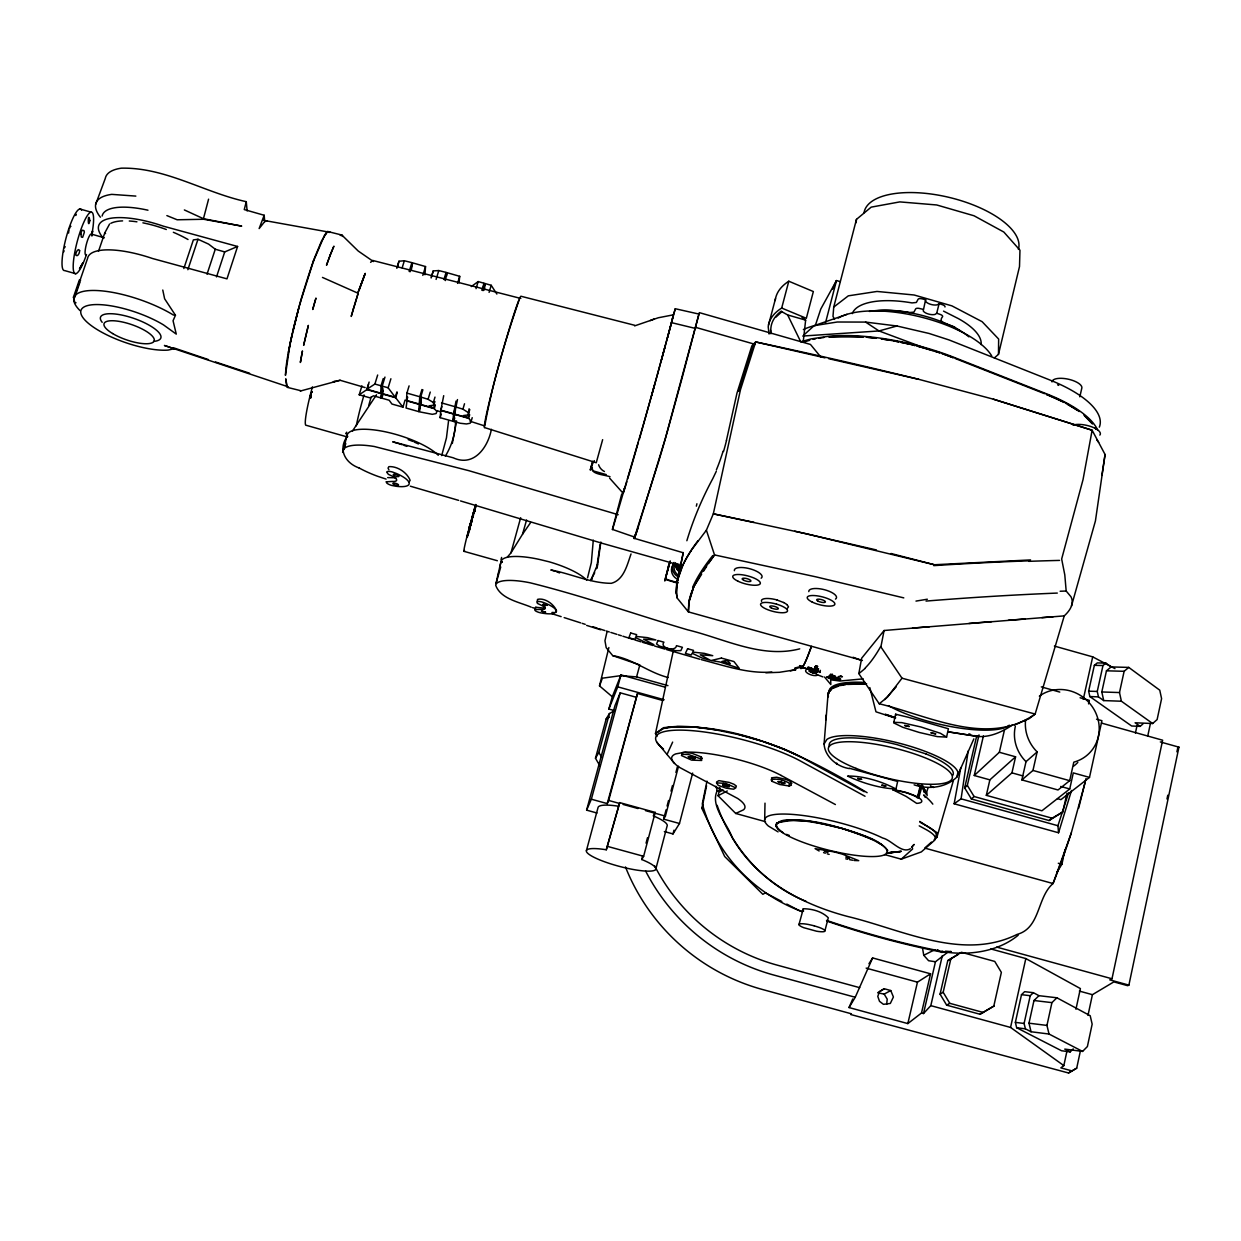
<?xml version="1.0" encoding="UTF-8"?>
<svg xmlns="http://www.w3.org/2000/svg" width="1241" height="1241" viewBox="0 0 1241 1241"><rect width="100%" height="100%" fill="white"/><g stroke="black" fill="none" stroke-linecap="round" stroke-linejoin="round"><path stroke-width="1.5" d="M469.594 527.549L471.875 518.738M994.32 357.935L998.478 354.368L998.648 339.057L982.127 321.683L951.894 305.86L914.152 295.001L877.015 291.449L848.317 295.839L833.735 307.07L832.99 316.393L834.572 319.325M468.974 531.132A21.175 0.822 -74.4 0 1 469.672 528.387L469.734 527.285M764.689 819.649L764.999 803.144M361.938 385.873L359.192 394.778L370.206 397.896L373.448 395.801L380.77 397.88L382.6 388.278M470.23 524.695L470.665 523.795L469.532 527.037M310.684 397.616L310.902 395.584L310.933 397.104M593.291 540.145L591.337 562.654L587.551 577.779M369.12 382.073L366.917 389.24L380.816 393.18L381.034 385.78L383.252 378.552M405.093 400.021L402.937 407.141L391.939 404.039L389.178 400.238L381.825 398.159L382.957 390.294M396.887 391.97L395.274 397.275L381.964 393.506L382.197 386.122L384.974 377.078M862.402 660.491L688.383 611.891L677.136 597.991L676.407 593.648L677.291 580.85L683.108 564.5A743.157 148.796 -23.5 0 1 697.923 540.75M455.54 420.808C455.587 433.249 451.802 445.519 445.379 456.114M866.606 683.713L853.079 683.605A76.849 19.825 12.1 0 0 841.057 684.939A77.066 19.872 12.1 0 0 830.151 689.515L828.15 692.928L824.071 743.964C824.924 756.87 836.977 766.721 849.309 768.582M310.731 394.452L310.033 397.678L310.808 394.607M411.531 269.25L411.903 262.658L404.349 260.75L398.966 261.246L396.81 268.304M407.529 397.213L406.04 408.025L418.713 411.609L421.397 402.689M421.413 396.98L419.256 404.054L406.474 400.44L406.908 393.102L409.096 385.873M63.865 251.752L63.943 250.635M473.674 511.959L475.536 507.848M424.965 274.757L425.523 266.551L412.819 262.921L410.088 271.763M346.208 433.016L346.146 433.962L346.704 432.163M418.713 411.609L419.225 404.38L421.506 397.353M419.256 404.054L419.768 396.748L421.956 389.519M420.141 404.644L419.629 411.857L432.318 414.323L436.118 413.563L436.863 411.5L434.288 408.646L420.141 404.644L421.149 401.091M434.629 404.566L433.559 408.103L420.172 404.318L420.699 397.011L422.886 389.783M789.074 785.972L791.37 785.227L790.998 784.157C785.336 780.589 777.719 777.921 771.111 779.736L771.98 781.318L779.705 784.514L789.074 785.972L789.214 784.126M784.715 783.381L777.843 781.489L782.683 783.567L784.715 783.381L784.839 781.752M469.501 527.828L470.199 524.974M683.202 552.741L634.492 538.392L634.74 535.212L634.104 538.61L658.149 463.048A39.929 0.791 -74.3 0 0 667.86 429.743L682.224 377.574M445.379 280.575L446.093 272.415L438.787 270.554L433.249 270.926L431.341 276.991M626.829 481.725L626.752 482.004A93.463 0.962 -74.3 0 1 623.665 491.948L623.168 493.142A94.58 1.008 -74.3 0 1 623.075 493.111L623.509 490.924M446.729 275.936L447.008 272.679L459.697 276.309L459.046 282.793M470.96 522.709L469.936 526.277M467.748 535.569L470.944 523.066M448.528 421.04L446.45 437.902L441.703 455.587M856.15 222.697L856.461 219.378L871.182 207.138L899.818 201.895L936.707 204.967L974.045 215.779L1003.829 232.036L1019.962 250.201L1019.513 266.52L998.478 354.368M825.777 719.873L826.242 714.987M440.136 417.659L440.819 410.492L453.57 414.091L452.794 421.226L440.136 417.659L441.207 414.091M456.254 405.016L453.601 413.78L440.85 410.166L443.704 395.677M825.001 357.842L755.676 341.942L740.474 389.705L713.327 513.836L706.393 530.202L714.521 554.929L702.034 571.868L693.641 586.993L688.848 601.823L688.383 611.891L689.143 600.318L690.911 593.881L693.812 586.605L701.661 574.211M886.679 1004.326L887.206 999.145L884.166 994.103L877.666 992.769L884.244 988.736L890.759 990.551L893.411 996.988L890.324 1003.457L883.452 1004.326L879.512 1001.332L877.775 996.368L879.605 991.528L884.244 988.736M803.222 341.864L805.642 320.116L801.81 316.998M453.601 413.78L456.021 401.107M453.71 421.49L454.501 414.339L468.648 418.341L471.161 421.257L470.137 423.259L466.43 423.957L460.256 423.259L453.71 421.49L454.764 417.922M469.02 414.261L467.888 417.814L454.532 414.044L457.479 399.571M695.007 758.53L688.119 756.638L693.067 758.747L695.007 758.53L695.193 756.917M474.589 510.687L475.365 506.312L474.915 509.244M471.316 522.135A21.175 0.822 -74.4 0 1 474.124 512.145L474.605 510.532M483.214 289.68L484.006 283.243L478.173 281.567L471.285 286.562M484.347 290.006L485.153 283.569L491.203 285.29L496.865 294.055M771.98 781.318L771.592 777.797L776.68 777.254L786.018 779.441L789.633 780.946L791.805 783.459M597.169 567.804L600.861 542.038M92.098 234.983L92.579 231.028L91.787 235.48M472.759 516.116C474.202 512.983 470.649 522.709 472.868 516.147M475.148 506.157L471.533 520.491M596.595 568.626L600.101 544.535M726.419 440.477L736.968 393.164L751.844 345.913L755.676 341.942A1274.46 310.731 14 0 1 918.712 379.312L993.374 399.183L1092.127 430.224L1105.064 454.485L1095.431 520.925L1071.479 605.996M474.124 512.145L474.574 510.703L474.372 511.99M474.574 509.043L474.946 508.05M474.419 511.819L474.496 510.129L467.268 537.369M475.536 506.638L474.838 508.903L474.869 507.631A34.686 1.334 -74.4 0 1 475.784 504.482M475.939 505.847L472.573 515.511L473.395 512.998M1071.541 790.455L1058.557 832.773L954.143 803.78L961.077 798.832L968.166 751.022M815.88 669.101L814.965 671.598L811.35 669.504L811.583 667.906M1101.899 475.427L1105.064 454.485M700.917 758.918L688.398 754.497L682.224 754.311L681.433 755.521L691.625 760.128L701.677 760.469L701.243 756.932L691.982 753.287L684.644 752.263L675.818 753.876A63.694 14.411 14.4 0 0 679.587 767.434L737.65 798.459A63.338 13.667 14.7 0 1 744.817 805.952A66.3 14.303 14.7 0 1 743.39 809.877L735.727 813.46L718.043 795.714L718.942 792.27L723.053 789.959M310.7 398.144L310.855 397.198M688.615 603.374L693.641 586.993M310.933 394.374L310.048 397.368M954.143 803.78L960.782 767.605M452.313 443.471L456.579 420.994M810.125 671.397L816.252 673.708L813.77 672.669L814.018 671.443M816.5 668.852L817.54 666.308L815.787 665.828L815.011 666.96L814.701 668.216L816.5 668.852L817.54 666.308M816.656 672.762L817.85 669.659L816.656 672.762L807.875 668.185L808.201 666.867L817.028 670.869M929.416 626.705L884.088 630.506L880.893 646.902L902.005 678.207L1035.149 714.04L1064.251 615.877L912.554 628.117M398.966 261.246L397.337 267.404M470.479 524.291L470.122 525.982L470.494 524.99M667.906 569.402L669.008 564.003L664.757 580.99L670.218 560.885M678.253 576.956L683.279 552.54L676.64 584.527M706.982 781.116L702.313 803.78A160.508 154.334 41.3 0 0 717.593 840.762C736.332 873.509 767.016 898.794 802.384 911.716M288.439 352.335L292.209 334.139M781.83 901.493L765.371 892.853L762.858 894.327L724.697 856.523L701.894 808.403L706.563 785.77M715.979 786.282L717.236 790.703L719.082 791.215L719.842 787.57M501.023 559.675L501.612 557.426M1166.99 798.987L1167.781 795.217M1176.902 751.844L1177.709 748.075L1178.95 747.16L1160.319 741.947M1079.375 991.094L1092.421 994.677L1113.86 981.895L1127.697 985.695L1128.891 985.121L1178.95 747.16M1128.891 985.121L1109.78 979.863L1111.998 978.777L1162.631 740.21L1101.45 723.069M625.464 866.932A200.065 193.503 41.4 0 0 762.532 989.511L851.419 1013.804L850.643 1014.502L1068.517 1072.984L1076.707 1068.16L1080.337 1051.205M1087.985 1015.402L1092.421 994.677M1147.692 736.285L1150.485 723.224M656.985 736.502L655.465 733.509L673.305 650.858M914.105 784.839C928.439 789.664 945.844 787.895 956.92 777.021L957.928 772.336A68.503 16.676 13.6 0 0 949.551 763.277A68.395 16.691 13.7 0 0 934.628 755.242A68.395 16.676 13.7 0 0 891.193 741.249A68.503 16.676 13.6 0 0 826.847 739.481L824.071 743.964M1078.646 808.248L1085.984 778.603M1072.162 1070.952L1060.853 1067.865L1063.832 1065.6L1067.058 1050.569M1075.947 1009.243L1080.399 988.581L1025.826 958.564L990.845 948.946M1135.422 733.043L1137.02 725.644M634.601 325.902L658.242 317.774L673.398 314.826L675.29 308.73L698.947 314.066L665.455 438.073L638.588 525.858A68.286 1.288 -74.3 0 1 634.539 536.888M833.347 675.849L832.944 677.09L834.495 677.881L834.836 676.314C832.385 673.739 825.296 676.128 831.439 676.702L832.122 673.987M1082.571 1051.422L1049.017 1034.032L1046.954 1025.423L1051.918 1002.635L1056.898 997.78L1090.203 1015.727L1092.158 1024.151L1087.395 1046.535L1082.571 1051.422L1064.762 1049.095L1070.207 1051.887L1073.217 1048.862M1152.641 723.519L1121.399 701.227L1119.491 692.556L1124.129 671.303L1128.752 667.41L1159.761 690.182L1161.592 698.667L1157.124 719.563L1152.641 723.519L1135.112 722.789L1140.169 726.373L1142.977 723.906M498.044 574.273L496.043 583.456L500.728 566.997M1049.017 1034.032L1031.054 1031.752L1028.991 1023.189L1033.986 1000.51L1038.981 995.685L1056.898 997.78M1121.399 701.227L1103.73 700.591L1101.806 691.966L1106.46 670.807L1111.114 666.929L1128.752 667.41M1057.487 798.677L1060.946 799.638L1089.489 777.409L1101.915 720.695L1096.548 719.191M1070.207 1051.887L1061.551 1050.755L1016.658 1027.734L1015.371 1022.382L1021.498 994.677L1024.632 991.668L1033.365 992.691L1038.981 995.685M1140.169 726.373L1131.652 726.001L1089.846 696.558L1088.636 691.175L1094.36 665.316L1097.292 662.911L1105.886 663.128L1111.114 666.929M1015.34 726.342A37.416 35.275 45.2 0 0 1026.012 761.664L1021.87 779.906L1058.015 789.974L1069.695 780.682L1073.791 762.145A38.037 35.803 45 0 0 1094.81 710.922A38.037 35.803 45 0 0 1039.353 696.139M976.745 735.727L964.645 787.864L971.393 798.956L1049.079 820.534L1062.823 811.94L1066.965 793.232M989.868 779.86L974.247 775.516L999.346 752.279L1015.588 756.808L989.868 779.86L986.316 795.341L1041.913 810.792L1069.742 788.966L1073.294 772.895L1089.489 777.409M1088.543 703.88L1089.319 700.358L1080.089 697.768M1031.054 1031.752L1025.407 1028.836L1024.104 1023.468L1030.232 995.701L1033.365 992.691M1103.73 700.591L1098.456 696.868L1097.261 691.454L1102.97 665.548L1105.886 663.128M1056.929 872.221L1061.893 864.263L1063.382 857.5M1063.661 856.228L1065.088 849.713M1063.832 1065.6L1010.562 1027.439L1025.826 958.564M1083.284 699.319L1092.7 656.861L1054.4 646.08M993.808 1006.125L1001.363 972.386L994.755 961.434L961.449 952.281L947.783 960.612L940.073 994.15L946.65 1005.148L979.971 1014.254L993.808 1006.125L979.971 1014.254M358.804 467.857C345.324 462.955 337.924 449.738 346.922 436.816M1021.87 779.906L1032.962 770.444L1037.15 751.906A38.037 35.803 45 0 1 1025.624 719.702M673.398 314.826L670.698 325.638A94.192 1.008 -74.3 0 1 669.023 331.952L667.487 337.707M1079.825 396.825L1081.888 387.797A15.249 5.802 12.3 0 0 1067.369 379.001A15.249 5.802 12.3 0 0 1052.011 381.933M986.316 795.341L1011.942 772.864L1015.588 756.808M983.275 1012.47L949.784 1003.317L943.176 992.273L950.916 958.548M999.346 752.279L1004.543 729.599M497.843 575.219L501.085 561.382A45.545 12.534 15.8 0 1 540.223 559.629L549.018 561.77A45.995 12.658 15.8 0 1 586.698 580.168M607.051 631.669L604.956 640.744L606.213 647.709L612.728 655.651C632.879 658.8 648.826 672.762 668.232 677.508M964.645 787.864L967.328 785.382L979.025 734.92M974.247 775.516L983.399 735.96M852.753 998.974L849.03 1007.552L907.838 1023.592L921.505 1012.997L930.564 973.813L872.625 957.943L868.933 963.761M921.505 1012.997L923.506 1013.54L935.466 961.759L947.721 952.204M923.506 1013.54L930.812 1005.644L942.322 955.648M467.438 535.336L468.462 531.551M470.82 524.99L470.587 526.013L471.006 524.695M907.838 1023.592L917.456 982.158L930.564 973.813M468.446 533.444L468.478 533.863M475.768 504.978L475.799 505.444M682.085 378.024L699.35 312.639L810.466 344.44L820.704 356.912M921.815 786.949L918.759 797.792L917.394 797.699L919.969 786.825L921.815 786.949A22.369 5.274 13.6 0 1 923.692 791.96M946.588 737.107L948.388 728.746L908.21 717.251L895.599 714.211L893.706 722.898L902.812 727.304L919.255 732.454L937.265 736.611L946.588 737.107L940.43 733.291L920.993 726.993L901.757 722.619L893.644 722.34M470.044 526.898A21.175 0.822 -74.4 0 1 470.866 523.764L469.905 527.099L471.022 522.197M895.971 789.043C882.196 781.396 862.619 775.734 847.587 776.075C862.526 783.118 879.481 788.175 895.971 789.043L897.631 781.458L849.465 768.272M499.627 567.509L500.976 561.971L502.14 562.297M614.45 710.597L608.866 709.045L612.294 696.759L599.512 685.901L608.881 647.523M814.965 671.598L815.399 669.814M798.956 924.623L803.315 908.769C812.017 908.738 822.131 911.468 828.29 917.782L824.955 930.657M834.588 677.834L838.373 678.936L834.65 678.78L836.387 679.339L840.576 679.525A4.204 1.024 16.5 0 0 840.235 678.749L835.209 677.167L835.441 676.205M828.895 678.315L833.502 679.292L826.615 676.888L828.895 678.315L829.329 676.578M469.315 530.946L469.641 529.426L469.3 530.388M677.291 580.85L681.061 569.014M816.423 672.638L813.801 671.893C814.251 674.003 810.218 672.575 811.986 671.397C806.728 668.589 811.149 673.956 811.986 671.397M809.21 671.241L812.017 672.033L812.281 670.962M812.017 672.033L812.715 670.311M813.243 673.01L813.801 671.893M814.701 668.216L815.787 665.828M814.639 672.033L815.058 670.326M817.462 671.676L820.239 671.908L817.835 671.055L818.315 669.132M817.835 671.055L818.564 668.759M819.851 672.513L820.379 670.357M852.272 313.647A66.331 25.813 13.6 0 1 911.995 302.913L916.354 302.463L918.092 299.267A3.739 1.489 13.6 0 1 921.939 298.817L925.6 299.702L923.226 310.902A6.981 2.761 13.5 0 0 928.439 314.035A6.981 2.761 13.5 0 0 935.218 314.345L936.707 313.259L939.127 303.595L942.602 304.774A3.739 1.489 13.4 0 1 944.959 306.992M802.617 666.975C803.346 664.897 784.172 671.164 802.617 666.975A60.049 5.336 -74.3 0 1 800.755 668.465M809.427 671.102L809.365 670.667M1085.192 782.264L1071.154 833.394L1053.035 883.545C1036.778 897.429 1040.61 928.035 1017.046 934.426C962.551 961.418 901.897 929.525 848.239 916.618C801.888 904.534 756.762 880.303 732.252 837.613C727.412 823.698 709.821 805.781 717.236 790.703M293.295 329.346L299.608 304.697L314.438 258.144L321.512 241.08L326.941 232.207L329.687 232.315L327.702 231.509L324.537 235.294L313.523 261.029M658.118 372.021L675.29 308.73M95.65 204.362L105.299 178.394A71.389 24.898 19.7 0 1 121.339 168.171C165.379 167.209 204.222 192.526 246.276 201.678L244.26 209.574L264.178 215.267L264.705 221.581L259.136 228.577L264.178 215.267M454.532 414.044L455.447 410.492M825.451 323.048L836.481 280.559L839.971 281.552M833.735 307.07L856.461 219.378M166.868 215.593L177.168 219.781L203.679 219.269L241.7 226.11L203.446 218.711L208.581 199.165M298.554 308.854L290.099 343.447L285.43 375.356L285.787 370.02A71.14 8.222 -74.8 0 1 298.554 308.854L300.57 301.672M469.796 527.099L470.649 524.059M507.212 557.287L510.966 552.865L520.662 517.714M664.369 831.563L673.01 833.936L673.987 830.198M673.01 833.936L679.479 823.497L692.649 773.065M815.29 325.592L820.797 308.993L836.481 280.559L832.649 288.998M420.172 404.318L421.102 400.734M679.479 823.497L663.64 819.138L666.091 809.799M667.084 806.061L668.558 800.461M671.009 791.122L672.482 785.522M675.911 772.445L677.384 766.845M663.64 819.138L665.409 816.097L678.517 766.286M655.713 869.476L667.038 826.273A35.787 7.26 14.9 0 0 653.262 815.88L655.217 812.405L619.724 802.617L606.291 849.775A35.958 6.748 14.9 0 0 592.531 856.538A35.958 6.748 14.9 0 0 645.398 871.058A35.958 6.748 14.9 0 0 641.737 859.517L642.698 855.871M781.69 308.047L788.795 281.226L813.351 291.542L806.34 318.301L781.69 308.047A144.623 54.775 13.7 0 0 768.21 326.879L769.079 334.015M646.065 843.151L647.507 837.691M641.737 859.517L643.629 856.306L655.217 812.405M471.425 522.539L472.216 519.607M768.505 324.987L775.516 298.585M596.983 813.01L586.605 810.14L591.352 799.22L607.237 803.594L608.695 800.461L637.502 693.486L662.818 700.529M680.378 563.569L681.107 567.478M606.291 849.775L619.724 802.617M469.998 525.3C471.921 518.024 468.012 531.148 469.703 526.339M468.478 532.125L467.454 535.569M586.45 850.473L598.115 807.286A35.787 7.26 14.9 0 1 618.002 806.154M599.512 685.901L602.381 678.191L620.686 675.662L636.586 676.903L639.829 664.943L612.728 655.651M670 561.863L666.014 576.662A2.699 2.575 22.3 0 0 667.999 579.904L678.315 582.805M607.237 803.594L637.502 693.486M665.129 346.441L661.081 361.271M600.194 766.317L595.478 758.251L606.182 718.927L609.424 713.544L613.892 711.077M595.478 758.251L598.845 752.465L609.424 713.544M608.866 709.045L617.754 686.847L620.996 674.902L665.145 687.188M586.605 810.14L614.947 705.71L620.205 692.819L635.904 697.178M591.352 799.22L620.205 692.819M469.594 528.449L468.943 530.171L469.765 528.232M621.757 493.934L612.371 529.395L634.787 537.151M634.74 325.297L520.941 296.242A68.239 2.947 -74.5 0 0 499.13 364.125A68.239 2.947 -74.5 0 0 484.797 427.649L596.254 462.738L602.645 439.655M310.079 397.834L310.917 394.809L310.591 395.569M651.572 395.646L658.211 371.695L639.286 439.562M510.966 552.865L522.523 534.25L526.572 519.979M592.329 462.676L590.251 470.106L592.717 461.311M654.503 385.02L653.293 389.379A93.54 1.008 -74.3 0 1 649.632 402.472L648.919 404.985A98.163 1.055 -74.3 0 1 646.639 413.098A96.069 1.024 -74.3 0 1 643.908 422.716L612.48 529.612M594.346 460.644C585.457 474.512 600.442 473.69 610.029 476.73M917.766 784.793A22.369 5.274 13.6 0 1 920.791 786.313L917.72 797.172L916.354 797.094L917.394 797.699M468.648 418.341L469.687 414.727M829.872 676.702L830.617 674.08M473.054 516.597L473.488 515.046M467.888 417.814L463.467 415.533L468.167 414.959L469.098 408.801M472.464 516.613L473.317 513.681M921.256 787.446L921.458 784.839M934.163 839.738L936.877 837.365L953.398 780.511M474.745 508.484L475.365 506.312M472.961 515.496L473.271 514.053M475.07 508.794L476.001 505.366M722.681 784.839L723.131 783.319L723.813 785.863L729.382 786.701L722.681 784.839L723.813 785.863L725.783 784.591L728.917 785.119L727.024 786.841L725.783 784.591M471.161 421.257L472.216 417.674M433.559 408.103L429.091 405.823L433.807 405.14L433.388 402.534L434.986 397.089M469.703 526.913L470.339 525.346M628.97 474.589L632.181 463.622A93.463 0.962 -74.3 0 0 638.355 442.153M489.094 292.38L491.203 285.29M452.794 421.226L454.92 414.106M468.059 412.431L462.924 409.173L464.522 403.759M476.048 288.657L478.173 281.567M481.896 290.332L484.006 283.243M483.044 290.658L485.153 283.569M468.167 414.959L469.781 409.546M471.983 521.887L472.263 520.956M431.139 277.984L433.249 270.926M457.557 283.382L459.697 276.309M433.388 402.534L428.067 399.292L430.255 392.063M434.288 408.646L435.343 405.109M440.85 410.166L441.905 406.645M381.964 393.506L383.035 389.969M443.952 279.504L446.093 272.415M444.867 279.768L447.008 272.679M402.937 407.141L395.662 397.725L397.275 392.42M436.103 279.411L438.787 270.554M406.474 400.44L407.544 396.918M433.807 405.14L434.908 401.526M380.77 397.88L382.957 390.729M381.825 398.159L382.911 394.591M395.274 397.275L388.138 387.797L390.899 378.753M422.809 275.393L425.523 266.551M631.033 553.951C627.201 564.671 623.913 580.043 611.301 583.317C590.607 583.254 571.077 573.683 550.833 569.945A46.243 11.464 15.8 0 1 555.239 571.372M928.004 787.864L926.081 794.147L922.342 788.159L923.009 785.956L922.016 785.01M343.478 450.173L345.619 443.239M344.021 449.164L345.619 443.968M402.162 267.839L404.349 260.75M359.192 394.778L366.902 389.612L368.561 384.229M409.173 271.5L411.903 262.658M366.917 389.24L374.891 384.043L377.667 375.015M474.326 512.285L474.698 511.075M470.96 522.57L469.765 526.153M474.171 510.904L474.667 509.368M491.389 429.324C488.039 447.256 473.922 467.361 453.26 457.805C433.093 452.407 412.958 446.977 392.73 441.812L398.547 443.549A50.09 13.651 16.9 0 1 402.224 444.743M1058.557 832.773L1057.937 825.73L1068.563 792.921M216.508 276.914L224.714 251.923L237.589 246.478L226.979 278.853L152.426 258.485A62.733 20.228 19.3 0 0 87.63 258.268L73.84 298.352M207.03 274.214L215.267 249.224L208.597 244.105L197.986 239.265L193.363 239.901L183.839 268.521M1071.34 832.804L1067.276 845.074A856.399 824.815 -5.4 0 1 1053.035 883.545L924.7 848.068L931.464 842.112M187.856 269.716L197.986 239.265M634.492 538.392L638.262 527.053M75.996 302.788L74.77 302.292L73.436 297.219L79.346 280.016L80.618 280.218M80.029 281.971L74.631 297.623L73.436 297.219M359.006 290.627L365.18 273.485L357.78 293.109L322.474 277.426M591.802 579.454L590.747 580.447L597.557 564.577M438.275 455.261A49.811 14.923 17 0 0 385.129 431.759A49.811 14.923 17 0 0 346.922 436.072L342.625 452.407M836.527 763.944L836.806 763.137M380.816 393.18L382.693 387.937M518.971 300.353C504.932 341.368 492.413 383.252 484.766 425.958L470.044 421.226M811.381 646.499L806.991 658.071A59.211 5.274 -74.3 0 1 803.408 665.657L802.477 667.131L809.442 669.613L802.182 667.518A59.304 5.274 -74.3 0 1 800.585 668.216M109.58 224.032L104.756 232.967L98.52 251.271M357.78 293.109L365.18 273.485M677.183 597.867L676.283 591.538A741.978 148.268 -23.6 0 1 691.144 550.663M612.294 696.759L620.996 674.902M973.859 738.876L956.92 777.021M75.825 215.515L76.322 214.336M64.641 247.75L65.137 246.556M849.03 1007.552L855.235 997.268L872.625 957.943M162.773 290.037L164.619 298.786L175.462 315.245L173.057 320.752L176.269 334.108L163.502 324.894A52.448 16.024 19 0 0 93.106 304.697A52.448 16.024 19 0 0 97.713 329.904A52.448 16.024 19 0 0 168.109 350.086L174.143 348.721L173.151 347.852M716.6 781.954L718.911 780.636L729.181 782.419L733.958 784.265L736.363 786.08L735.929 786.965M311.413 392.839L312.143 391.737M311.305 392.776L312.049 391.799M716.305 471.285L712.846 478.514A1024.616 543.589 1.5 0 0 686.862 540.735M674.546 763.355L667.022 754.466L672.653 742.087M701.894 808.403L703.352 805.223M910.351 848.735C901.711 854.118 891.519 839.971 882.661 838.016A69.48 14.814 14 0 0 798.01 814.903A69.48 14.814 14 0 0 768.396 826.041L778.107 831.889M594.687 572.737L590.747 580.447L591.786 578.663M887.253 851.31L887.718 850.442C877.201 837.411 857.934 834.216 842.81 828.585C821.635 824.412 797.451 814.794 776.525 823.264L776.214 826.584L780.263 831.036A57.35 12.193 14 0 0 854.661 855.235A57.35 12.193 14 0 0 881.668 844.733L882.382 844.904M530.745 522.383L522.523 534.25M376.504 394.762L352.506 430.953M807.875 668.185L818.098 670.605M703.631 571.108L706.579 566.47M708.549 563.367L714.521 554.929L816.252 576.925L903.789 597.883M1018.194 935.218C996.988 952.654 966.305 955.989 939.856 951.242M719.082 791.215L721.285 789.803M884.088 630.506L861.626 658.257L858.834 673.646L879.233 703.787L887.563 697.008L902.005 678.207M829.671 691.144C838.032 681.045 853.901 684.008 865.535 683.775M104.756 232.967L105.563 233.603M690.958 550.725L706.393 530.202M324.537 235.294L326.941 232.207M896.204 686.831L884.802 699.583M829.934 691.159L831.036 689.81M370.594 262.316L372.812 260.486L520.832 298.461M913.872 844.609L911.514 847.355L914.152 844.454M804.137 334.744L814.143 325.669L846.998 314.345M775.811 317.215L781.892 311.708L787.663 314.966L805.642 320.116M884.538 854.553L901.276 859.175L912.616 848.984L912.073 846.61M971.393 798.956L974.107 796.52L1052.135 818.207L1062.823 811.94M1026.012 761.664L1037.15 751.906M859.036 673.506L865.272 668.325M408.987 482.02L410.15 480.391C407.126 472.48 397.306 466.058 388.867 466.647L388.03 468.152L388.914 469.734M813.77 672.669L812.374 671.707M1012.594 724.868C1002.511 731.756 990.287 737.464 977.799 736.456L948.713 731.926L977.799 736.456L973.921 735.587M1049.079 820.534L1052.135 818.207M939.127 303.595L937.622 304.697A6.965 2.792 13.5 0 1 930.843 304.386A6.965 2.792 13.5 0 1 925.631 301.237L925.6 299.702M655.465 733.509L663.516 727.676C736.859 720.587 806.014 756.405 867.118 792.673M657.249 732.531L663.454 728.467L674.623 726.73M779.286 782.73L781.458 781.38L782.683 783.567M1068.517 1072.984L1076.707 1068.16M689.67 757.91L691.873 756.56L693.067 758.747M940.073 994.15L943.176 992.273M947.783 960.612L958.269 954.376M946.65 1005.148L949.784 1003.317M787.197 608.571L788.5 606.833L787.011 604.646M718.043 795.714L727.288 790.967M606.182 718.927L609.409 717.143M884.166 994.103L890.759 990.551M935.466 961.759L928.609 960.72L923.754 955.291L934.768 949.722M286.655 386.168L285.756 378.831L287.323 387.363L300.911 390.729M555.115 612.278L556.589 611.068C554.246 604.336 545.109 597.759 537.756 599.294A11.045 4.142 12.4 0 0 537.415 600.954L537.974 601.652M683.326 752.341L681.836 753.054L682.41 754.171M287.323 387.363L288.455 386.835M833.037 688.259L838.947 685.978M650.16 320.597L654.038 319.03M833.083 677.074L830.881 676.004L831.439 676.702M901.276 859.175L921.349 851.9L934.411 840.436A49.206 10.859 13.7 0 0 926.019 829.546L919.24 825.854M342.082 235.263L342.671 236.442L341.492 234.952L340.267 235.387L342.082 235.263L358.215 251.023L373.432 261.541L372.812 260.486M1014.518 725.008L1029.301 718.555L1035.149 714.04C987.805 747.532 928.097 715.312 879.233 703.787M300.275 391.055L340.112 380.273L365.133 387.58M799.731 648.841C761.602 658.816 724.248 638.665 687.809 629.87C635.19 614.404 583.348 596.006 530.078 582.789A44.304 11.821 15.7 0 0 495.671 585.209C500.557 598.938 519.079 602.009 531.21 607.175M804.788 341.74L809.784 340.298M1099.324 427.168A96.41 35.725 12.8 0 0 1049.374 379.808L949.039 339.941L929.044 333.457L896.948 325.995L879.016 330.944L802.71 336.047M264.705 221.581L266.986 220.96L330.137 232.331L327.112 232.207M334.744 381.421L333.209 381.778L340.112 380.273M813.119 339.32L815.57 338.809M765.868 672.793L779.441 672.296L795.9 669.706M790.315 670.838L795.481 669.799M840.343 685.559L845.99 684.582M915.982 601.094L927.337 599.217M818.936 338.204L823.869 337.505M891.038 852.676L901.385 851.295L889.999 852.722L900.454 851.605M847.463 684.443L865.21 683.853M886.803 852.924L891.829 852.412L886.369 852.939M828.6 336.947L863.643 336.947M863.209 678.858L839.831 681.03L830.71 679.804L830.818 684.536L824.536 677.012M968.911 623.463L991.637 621.617M1041.913 617.63L1053.097 616.746M1008.312 620.283L1025.004 618.964M753.97 522.337L713.327 513.836L805.797 533.646L934.38 564.748L1030.557 559.924M771.824 672.048C747.687 673.91 724.434 665.533 701.382 659.669M946.945 952.126L941.376 952.374L937.607 949.784M535.864 607.268L544.535 608.199L545.016 606.353M1060.14 591.243L1066.174 591.026L1070.936 596.704A201.911 46.739 -6.8 0 1 1064.204 615.893M896.948 325.995L865.582 322.086L837.287 322.008L814.143 325.669A121.168 45.234 13.7 0 0 803.377 329.548M395.895 477.785L387.673 477.614M676.717 726.559L692.835 726.962M551.935 612.465L553.672 612.511M1094.36 665.316L1102.97 665.548M859.563 683.838L864.993 683.977M1106.46 670.807L1124.129 671.303M1088.636 691.175L1097.261 691.454M1101.806 691.966L1119.491 692.556M1089.846 696.558L1098.456 696.868M945.44 951.18L950.994 951.614M867.118 337.273L876.068 338.188M135.843 196.094L111.752 194.372A72.242 24.556 19.6 0 0 100.412 217.206M175.462 315.245L173.337 314.997A63.012 19.453 19.1 0 0 97.139 290.549A63.012 19.453 19.1 0 0 80.06 310.653M1021.498 994.677L1030.232 995.701M1033.986 1000.51L1051.918 1002.635M1028.991 1023.189L1046.954 1025.423M1015.371 1022.382L1024.104 1023.468M1016.658 1027.734L1025.407 1028.836M695.875 727.257L715.312 729.77L738.984 734.719L760.035 740.66M854.118 860.494L858.741 860.649L842.686 854.258A55.24 11.293 14 0 0 834.169 851.915L815.073 848.611L819.138 851M881.188 338.871L890.278 340.282M892.744 789.679L906.473 792.673L917.72 797.172A21.78 5.057 13.7 0 0 892.744 789.679L906.287 796.489L916.696 803.377A21.78 5.057 13.7 0 0 918.759 797.792M852.722 860.261L849.496 859.641M263.433 220.293L266.986 220.96M894.063 340.949L899.12 341.927A122.223 45.002 13.7 0 0 881.575 338.933M908.179 343.866L900.935 342.314A122.223 45.002 13.7 0 1 914.989 345.51M933.604 787.523L930.393 785.786M845.788 858.834L847.696 859.268M794.736 531.179L876.41 549.949M828.755 358.696L918.712 379.312M923.164 309.366L919.519 308.482A3.739 1.489 13.6 0 0 915.672 308.916L913.919 312.143L909.591 312.53A66.394 25.611 13.7 0 0 869.491 311.46M671.722 322.691L695.565 328.462M911.902 344.734L915.175 345.556M327.702 231.509L341.492 234.952M237.589 246.478L163.316 226.157A62.515 20.833 19.5 0 0 103.174 237.993M890.976 553.486L934.395 564.748M679.975 565.26L602.49 543.387L460.489 500.93M676.314 582.805L666.401 579.749A2.699 2.637 15.3 0 1 665.765 577.267M939.964 352.847L916.82 345.975A122.223 45.002 13.7 0 1 932.658 350.474M866.156 968.12L917.456 982.158M930.812 1005.644L1010.562 1027.439M859.734 987.681L777.006 965.079A190.044 183.466 40.9 0 1 654.596 865.768M855.235 997.268L773.67 975.007A198.622 191.781 41 0 1 645.599 870.965M996.709 947.1L1111.998 978.777M607.95 846.517L643.629 856.306M1058.294 863.271L1061.893 864.263M735.727 813.46L765.48 821.682M608.695 800.461L619.337 803.408M623.075 804.432L637.998 808.543M645.46 810.606L665.409 816.097M1032.962 770.444L1069.695 780.682M1011.942 772.864L1022.786 775.889M1060.714 786.453L1069.742 788.966M636.586 676.903L667.953 685.637M617.754 686.847L664.137 699.738M961.077 798.832L1057.937 825.73M347.496 437.003L306.279 425.322A38.238 4.018 -74.6 0 1 312.422 386.882M1041.308 686.894L1059.783 692.075M501.085 561.382L502.248 561.708M497.362 560.73L463.901 551.314M815.011 666.96L816.78 667.441M799.545 665.595L802.741 666.495M811.552 672.033L813.367 672.544M699.877 659.25L666.588 649.601M381.949 393.862L395.662 397.725M406.459 400.781L419.225 404.38M366.902 389.612L380.847 393.552M606.275 474.605L594.455 471.27A2.978 2.823 16.6 0 1 592.36 467.748M346.922 436.072L347.759 436.305M91.539 234.146L104.353 237.791M75.794 273.734L64.672 270.585A31.816 6.453 -75.2 0 1 66.564 236.116A31.816 6.453 -75.2 0 1 81.565 210.148M374.891 384.043L381.034 385.78M382.197 386.122L388.138 387.797M406.908 393.102L419.768 396.748M441.548 402.906L454.392 406.536M695.875 327.422L755.381 344.44M79.967 209L91.12 212.164M215.267 249.224L224.714 251.923M410.337 486.193L458.627 500.371M777.114 600.055L783.692 602.537M665.067 649.152L654.503 645.956M618.173 514.689L468.85 470.68L374.286 446.496A49.361 14.458 17 0 0 342.919 450.328M646.964 643.66L652.999 645.506M532.498 607.578L535.523 608.509M642.45 642.28L645.46 643.21M420.699 397.011L428.067 399.292M634.911 639.953L640.945 641.814M827.189 853.792L829.159 854.397M622.858 636.214L633.406 639.487M455.323 406.8L462.924 409.173M618.344 634.803L621.353 635.733M993.374 399.183L1092.127 430.224L1083.036 479.615L1061.66 559.008L1064.794 574.893L1066.174 591.026M894.606 717.887L875.975 711.822L869.832 687.623M606.306 631.002L609.315 631.964M610.82 632.429L616.839 634.322M586.605 625.386L600.551 629.776M386.106 479.104L377.667 476.296A49.361 14.458 17 0 1 358.913 467.841M598.767 628.629L604.801 630.537M592.748 626.721L597.262 628.148M580.71 622.889L564.159 617.599M582.215 623.37L585.225 624.332M436.91 410.6L440.586 411.795M552.105 613.752L561.134 616.637M215.531 361.984L249.581 373.231M286.19 386.153L164.417 345.479L174.143 348.721M823.574 852.614L825.327 853.188M936.707 313.259L940.228 314.438A3.739 1.489 13.5 0 1 942.586 316.657C936.117 324.242 953.119 324.397 955.927 328.167A66.394 25.611 13.7 0 1 968.895 336.854M895.242 717.67L885.252 714.304L895.707 717.81M174.438 348.101L208.379 359.58M811.35 669.504L815.415 670.947M942.896 353.871L953.383 357.765A122.223 45.002 13.7 0 0 941.469 353.375M861.673 660.414L853.079 657.265M764.44 742.04L784.095 749.161L801.624 757.398L864.232 791.696M822.954 676.919L816.997 674.654M968.895 733.803L970.493 734.393M817.4 667.069L815.632 666.417M925.46 348.318L879.016 330.944L865.582 322.086M926.003 753.923L896.995 744.631A63.787 15.544 13.7 0 0 829.407 746.477M786.561 834.371L789.276 835.41M955.167 358.478L1044.534 393.676M184.366 209.946L203.446 218.711M806.247 901.416C764.161 884.616 731.756 847.774 717.112 805.254M877.558 842.158L881.668 844.733C858.369 830.741 831.02 824.769 804.37 820.937C795.853 821.495 781.613 816.454 775.904 824.939L777.673 828.709L783.087 832.664M917.611 784.793L920.791 786.313M1062.715 401.712L1046.318 394.374A97.403 35.601 12.9 0 1 1064.406 402.58M786.778 904.1L798.304 910.149A813.476 735.494 29.5 0 0 801.826 911.483M1092.7 656.861L1114.961 668.62M781.147 775.47L835.395 804.54M919.721 821.418L936.815 832.494L936.877 837.365M865.039 796.272L800.693 761.136A84.186 19.484 14.5 0 0 693.735 730.794A84.186 19.484 14.5 0 0 663.532 749.052M920.077 822.271L926.856 825.979A49.19 10.905 13.7 0 1 935.249 836.915M1065.802 403.309L1077.079 410.073M896.467 714.94L895.599 714.211M872.423 839.505C842.779 828.057 808.387 814.748 776.773 823.078L776.214 826.584L780.263 831.036M681.231 570.146L677.974 565.741M920.17 786.111L923.506 788.547A82.62 19.36 13.9 0 1 927.105 795.698M542.938 604.569L544.163 605.499M1083.936 415.161L1092.08 423.646M834.728 676.361L835.209 677.167M943.532 311.119L958.269 318.565A66.331 25.813 13.6 0 1 981.135 344.579M781.892 311.708L781.287 311.103A142.265 53.875 13.7 0 0 770.863 331.487M609.61 478.142L623.075 493.204M803.594 911.096L802.71 909.296M656.691 741.994L667.022 754.466M1096.687 439.748L1098.673 442.323M974.107 796.52L967.328 785.382M598.845 752.465L601.466 756.932M701.243 756.932L702.173 758.53M1095.26 427.912L1096.005 429.37M787.663 314.966L800.724 341.802L811.118 338.902L829.391 336.156A123.65 45.529 13.7 0 1 954.019 357.361L1047.001 394.002A98.83 36.129 12.9 0 1 1097.633 430.038M922.575 948.403L923.754 955.291M770.49 330.168L770.878 333.767M246.276 201.678L247.13 210.908M676.283 591.554L676.407 593.648M828.15 692.928L828.352 696.79M300.493 301.33A146.655 16.211 -74.7 0 1 313.57 260.346M102.134 216.058A62.438 21.035 19.5 0 1 147.974 210.21M102.181 322.319A31.909 9.742 19 0 1 115.63 314.051A31.909 9.742 19 0 1 154.101 328.338A31.909 9.742 19 0 1 153.574 341.399M110.852 223.302A54.588 18.212 19.5 0 1 122.595 220.882M129.281 221.007A54.588 18.212 19.5 0 1 136.929 221.813M142.901 222.837A54.588 18.212 19.5 0 1 166.325 229.507M173.352 232.284A54.588 18.212 19.5 0 1 188.012 239.513M864.031 212.754A79.377 33.693 13.5 0 1 948.76 197.303A79.377 33.693 13.5 0 1 1018.411 249.41M68.612 233.044A3.847 0.791 -75.2 0 1 69 230.19M69.48 228.546A3.847 0.791 -75.2 0 1 70.023 227.212M70.551 226.436A3.847 0.791 -75.2 0 1 70.923 226.374M86.544 254.529A10.812 2.125 -75.1 0 1 86.839 242.569A10.812 2.125 -75.1 0 1 91.974 235.992M86.327 254.979A31.816 6.314 -75.1 0 1 73.188 266.536A31.816 6.314 -75.1 0 1 86.405 217.113A31.816 6.314 -75.1 0 1 91.803 234.549M673.087 315.912A93.463 0.962 -74.3 0 1 657.59 373.696M623.82 489.807A93.463 0.962 -74.3 0 1 624.145 488.458M629.327 473.131A94.114 0.962 -74.3 0 1 627.589 478.964M696.356 506.157A69.744 0.807 -76.7 0 1 696.915 503.753M753.52 343.586A370.563 54.139 -68.7 0 1 738.535 391.442M726.497 440.431A37.928 7.399 -74.2 0 1 723.503 451.522M723.115 451.15A39.79 6.298 -73.6 0 1 716.398 469.843M1067.989 404.504A97.403 35.601 12.9 0 1 1079.189 411.547M1085.115 416.169A97.403 35.601 12.9 0 1 1092.576 423.864M829.795 336.854A122.223 45.002 13.7 0 1 862.852 336.885M866.187 337.164A122.223 45.002 13.7 0 1 876.394 338.235M934.426 351.032A122.223 45.002 13.7 0 1 939.716 352.77M692.618 587.412A741.017 141.505 -24.2 0 1 712.737 555.596M676.485 591.476A743.669 148.517 -23.6 0 1 677.679 580.695M1072.938 425.105A15.559 5.709 12.2 0 1 1091.832 426.873A15.559 5.709 12.2 0 1 1099.852 435.11M783.629 602.552A14.876 4.545 14.6 0 1 786.949 604.646M777.145 599.992A13.899 4.312 14.3 0 0 762.284 599.465A14.054 4.235 13.7 0 0 761.462 600.753A14.845 4.468 13.8 0 0 761.617 601.389M808.791 591.6A14.24 4.98 13.8 0 1 825.141 589.909A14.24 4.98 13.8 0 1 835.472 599.108M734.377 570.689A14.256 4.964 14.4 0 1 750.355 568.905A14.256 4.964 14.4 0 1 761.136 578.213M1028.696 561.335A697.225 139.38 -5.7 0 1 1059.55 560.405M926.034 601.078A676.112 127.668 -6.4 0 1 1057.301 593.074M933.744 565.632A698.078 139.488 -5.7 0 1 1029.394 560.808M838.202 318.099A84.636 32.39 13.7 0 1 920.202 316.858A84.636 32.39 13.7 0 1 991.699 355.888M1057.565 384.803A18.351 1.52 30.8 0 1 1058.744 385.393M880.676 646.545A550.275 100.831 -87.4 0 1 865.272 667.922M775.206 300.524A144.204 55.969 13.7 0 1 788.795 281.226M873.928 311.041A65.975 25.456 13.7 0 1 959.572 330.509M938.041 950.622A813.476 735.494 29.5 0 1 826.522 920.357M950.932 951.475A10.486 10.052 55.4 0 1 942.074 951.102M939.778 951.723A818.486 741.358 29.7 0 1 827.002 921.148M663.454 728.467A84.155 19.592 14.5 0 1 715.312 729.77M738.984 734.719A84.155 19.592 14.5 0 1 801.624 757.398M684.706 752.279A63.694 14.411 14.4 0 1 781.178 775.454M1077.824 762.393A37.416 35.275 45.2 0 1 1073.76 766.023M408.18 439.593A46.429 13.899 17 0 1 412.71 441.393M414.184 442.029A46.429 13.899 17 0 1 418.419 443.952M356.291 425.787A38.207 3.32 -74.5 0 1 364.047 394.871M368.856 405.109A31.49 2.653 -74.5 0 1 371.152 397.058M404.039 445.364A50.09 13.651 16.9 0 1 406.815 446.372M604.429 471.518A11.293 10.704 17.4 0 1 598.612 464.755M1009.29 725.163A70.597 18.724 13.4 0 1 956.764 727.598A70.597 18.724 13.4 0 1 888.509 705.633M925.259 797.436A82.666 19.22 13.9 0 0 923.661 794.969L926.438 797.358A178.72 40.86 14.3 0 1 932.829 804.137M925.972 753.939A63.787 15.544 13.7 0 1 952.871 775.237M829.143 693.502A76.508 19.996 13.6 0 1 865.008 682.457M817.726 674.98A6.515 2.482 17.8 0 1 809.551 674.313A6.515 2.482 17.8 0 1 806.107 669.938M556.713 571.868A46.243 11.464 15.8 0 1 559.629 572.923M811.428 646.468A60.049 5.336 -74.3 0 1 802.943 666.479M676.64 578.771A10.238 9.788 23 0 1 672.793 565.213M678.082 576.724A10.269 9.804 23 0 1 674.034 562.437M678.563 575.219A8.64 8.268 23 0 1 675.616 562.995M680.146 572.148A8.671 8.299 23 0 1 675.461 563.305M680.378 571.822A7.586 7.244 23 0 1 677.059 568.549M676.485 567.106A7.586 7.244 23 0 1 676.283 564.081M680.409 571.124A7.586 7.26 23 0 1 676.516 563.6M680.828 570.286A5.957 5.693 23 0 1 678.005 563.771M535.662 607.904A10.921 1.644 12.9 0 1 535.817 607.252M464.537 550.446A34.686 1.334 -74.4 0 1 465.887 540.859A34.686 1.334 -74.4 0 1 474.698 508.19M474.279 511.571A21.175 0.822 -74.4 0 1 475.272 508.252M79.61 250.573C79.781 252.342 78.074 256.98 75.965 255.351C75.096 253.49 78.105 247.254 79.61 250.573M80.882 234.161L81.348 237.047L82.635 237.341L84.341 232.315A4.064 1.675 -82.4 0 0 83.985 230.624L82.294 230.206A3.63 1.427 -80 0 0 80.991 233.386L80.882 234.161M386.308 481.803L386.68 482.935A5.879 1.691 16.9 0 0 391.629 485.417L395.988 486.255A23.641 6.857 17 0 0 409.189 483.556A23.641 6.857 17 0 0 396.639 473.581L392.249 471.937A5.941 1.737 16.9 0 0 386.696 472.154L388.371 474.341L392.435 476.234A10.642 3.087 17 0 1 392.203 481.446L386.308 481.803M89.833 220.603C87.584 231.245 87.987 209.372 89.833 220.603M300.57 361.224L300.353 362.481L302.463 350.924L300.57 361.224M305.891 335.473L303.642 345.355L308.357 325.39L305.891 335.473M534.995 609.502L534.887 609.952A4.933 1.288 15.7 0 0 540.766 612.868A21.345 5.631 15.7 0 0 551.935 613.768L556.139 612.278L555.472 609.253A21.345 5.631 15.7 0 0 543.434 602.474A4.98 1.319 15.7 0 0 536.857 601.947L537.446 603.421L541.448 605.329A9.602 2.529 15.7 0 1 540.393 609.44L534.995 609.502M79.564 268.723L82.728 263.139L79.564 268.723M545.528 612.154L541.464 611.161L545.528 612.154M547.312 605.344L543.201 604.351L547.312 605.344M861.564 779.317L857.655 778.464L861.564 779.317M313.973 304.774L312.748 309.49L315.974 298.073L313.973 304.774M353.297 309.118L351.219 316.439L358.137 293.31L353.297 309.118M885.81 786.049L881.901 785.196L885.81 786.049M716.538 782.854L718.229 785.367L726.156 788.175L733.617 789.198L735.804 787.864L725.861 783.443L716.538 782.854M330.354 254.746L326.507 265.248A70.908 7.865 -74.8 0 1 333.907 246.168L330.354 254.746M630.692 633.003L628.846 637.765L634.756 639.394L635.485 637.579L645.537 642.373L653.898 644.684L643.567 639.146L655.915 639.968L647.507 637.657L635.95 636.4L636.649 634.647L630.692 633.003M657.994 640.542L656.551 643.924L659.421 646.08L675.569 650.672L680.844 650.625L682.41 647.306L676.469 645.661C675.88 652.192 659.142 647.957 663.935 642.186L657.994 640.542M687.607 648.733L685.373 653.386L691.284 655.015L692.137 653.247L702.034 657.994L710.379 660.29L700.265 654.814L712.768 655.682L704.376 653.371L692.711 652.083L693.533 650.377L687.607 648.733M909.157 726.481L904.627 725.473L909.157 726.481M935.636 733.865L931.091 732.857L935.636 733.865M824.443 851.109L827.825 852.04L824.443 851.109M846.129 857.081L849.527 858.027L846.129 857.081M840.855 675.988L838.125 676.717L842.406 676.779L840.855 675.988M721.409 658.087L711.155 660.507L719.764 661.965L739.186 668.247L733.912 661.531L721.409 658.087M725.69 660.584L721.983 661.453L730.297 663.749L728.389 661.329L725.69 660.584M814.096 925.77L808.449 924.483A13.418 2.435 14.1 0 0 799.22 924.142A13.418 2.435 14.1 0 0 803.749 927.694L816.531 931.2A13.418 2.435 14.1 0 0 824.908 931.184A13.418 2.435 14.1 0 0 819.37 927.477L814.096 925.77M776.478 604.119L773.593 603.39A13.915 3.971 14.4 0 0 761.788 606.415A13.915 3.971 14.4 0 0 784.064 612.666A13.915 3.971 14.4 0 0 778.479 604.755L776.478 604.119M398.345 484.657L397.678 484.145A2.963 0.853 16.9 0 0 393.785 483.044A2.947 0.853 16.9 0 0 393.366 484.099A2.947 0.853 16.9 0 0 396.98 485.371A2.947 0.853 16.9 0 0 398.345 484.657M112.605 333.534A26.48 8.051 19 0 0 153.853 341.492A26.48 8.051 19 0 0 120.935 321.698A26.48 8.051 19 0 0 112.605 333.534M743.824 580.323A4.53 1.319 14.6 0 0 750.883 581.129A4.53 1.319 14.6 0 0 744.895 578.244A4.53 1.319 14.6 0 0 743.824 580.323M771.359 607.966A4.421 1.257 14.4 0 0 778.293 608.773A4.421 1.257 14.4 0 0 772.476 606.011A4.421 1.257 14.4 0 0 771.359 607.966M812.172 602.056A14.225 4.142 14.1 0 0 834.681 604.677A14.225 4.142 14.1 0 0 816.268 595.727A14.225 4.142 14.1 0 0 812.172 602.056M818.222 601.233A4.53 1.319 14.1 0 0 825.374 602.056A4.53 1.319 14.1 0 0 819.51 599.217A4.53 1.319 14.1 0 0 818.222 601.233M737.961 581.207A14.24 4.157 14.6 0 0 760.221 583.751A14.24 4.157 14.6 0 0 741.435 574.692A14.24 4.157 14.6 0 0 737.961 581.207M394.374 475.66A2.978 0.869 16.9 0 0 398.966 476.342A2.978 0.869 16.9 0 0 395.057 474.295A2.978 0.869 16.9 0 0 394.374 475.66M855.964 768.35A63.756 15.45 13.7 0 0 952.266 778.154A63.756 15.45 13.7 0 0 862.759 742.475A63.756 15.45 13.7 0 0 855.964 768.35"/></g></svg>
